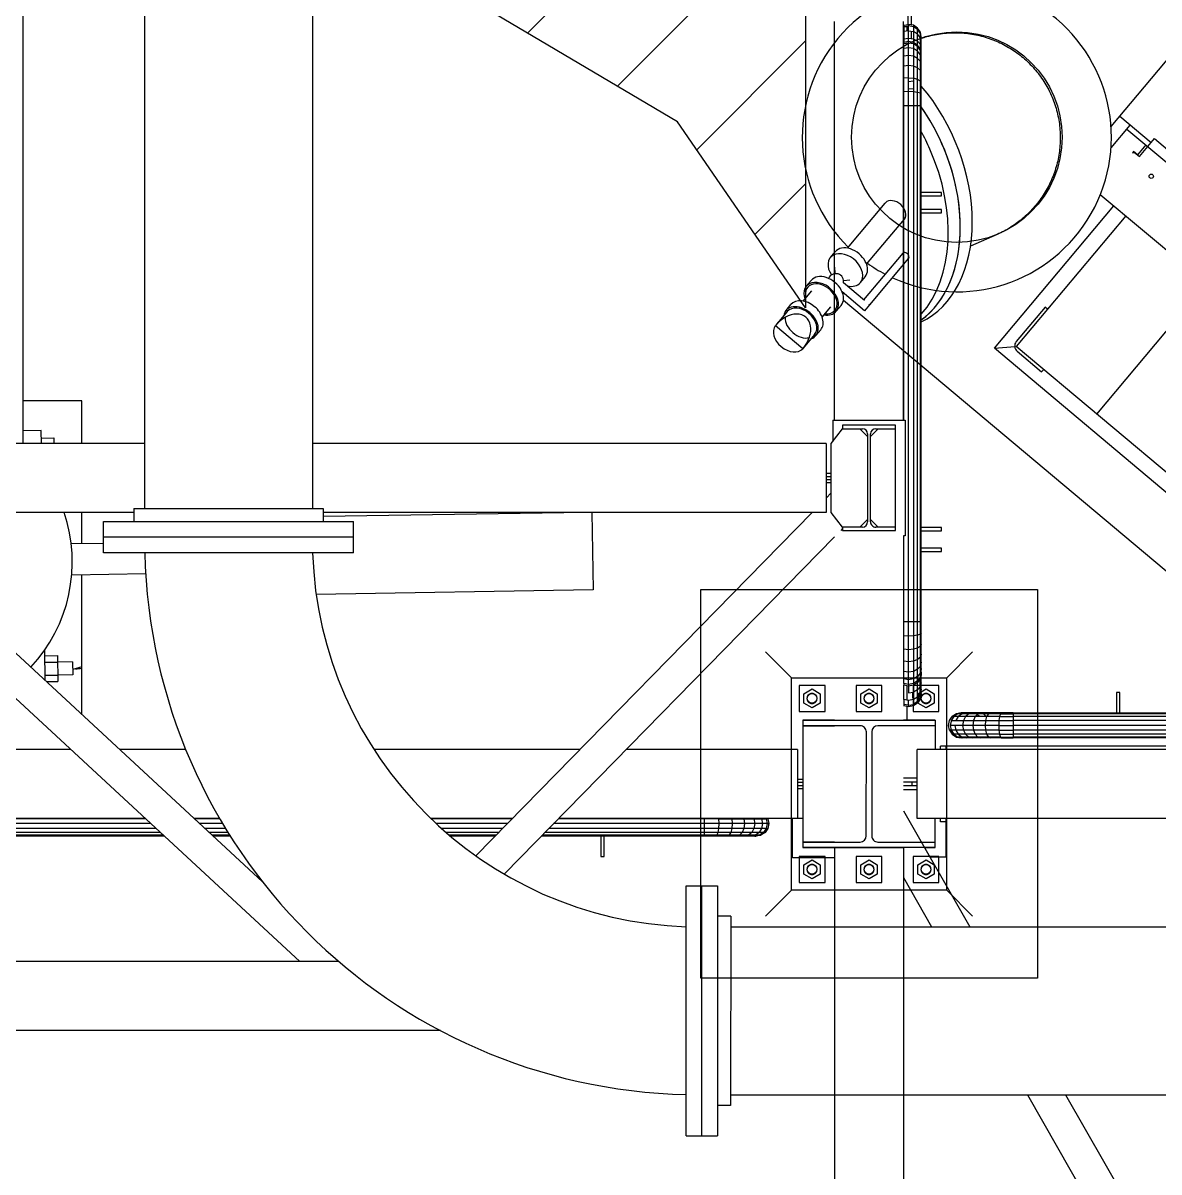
# Model space of a CAD drawing. Header units: metres. Extents: x 0 to 63075, y 0 to 44550.
# Drawn here: x 56354.2 to 56683.6, y 36744.2 to 37077.2 of the extents above; entities that cross this region are included whole.
import ezdxf

# ---------------------------------------------------------------- set-up
doc = ezdxf.new("R2010")
doc.units = ezdxf.units.M
doc.header["$LTSCALE"] = 75
for name, color, linetype in [('GSB', 7, 'Continuous'), ('ML6', 1, 'Continuous'), ('SL1', 8, 'Continuous')]:
    doc.layers.add(name, color=color, linetype=linetype)

# ---------------------------------------------------------------- blocks, each defined once
blk = doc.blocks.new('A$C6bae614f')
at = {"layer": 'SL1'}
h = blk.add_hatch(dxfattribs=at)
h.set_pattern_fill('_USER', color=256, scale=195, angle=44.9981, style=0, pattern_type=0)
h.set_pattern_definition([(44.99813, (326091.56, -18363.04), (-137.8813, 137.89033), [])])
h.paths.add_polyline_path([(390699.8, 21531.6), (390319, 21756.5), (390946.9, 21756.5), (390946.9, 21172.2)])
for p, q in [((389671.1, 23674.3), (389671, 20785.4)), ((389994.9, 23674.3), (389994.8, 20785.4)), ((391536.9, 21522.2), (392024.8, 22103.6)), ((391144.7, 21995.2), (391144.6, 21719.2)), ((389436.1, 21866), (389436.1, 20910.7)), ((391150.9, 21785.1), (391150.8, 21718.6)), ((391003.1, 20955.7), (391003.1, 21724.7)), ((391136.1, 20955.7), (391136.1, 21724.7)), ((391136.8, 21717.6), (391136.1, 21717.2)), ((391136.8, 21714.6), (391136.1, 21714.1)), ((391136.8, 21717.6), (391146.1, 21719.5)), ((391136.8, 21717.6), (391136.8, 21684.7)), ((391138, 21714.6), (391136.8, 21713.8)), ((391146.1, 21716.2), (391138, 21714.6)), ((391144.6, 21714.7), (391138.4, 21714.7)), ((391142.6, 21714.7), (391142.6, 21706.5)), ((391144.6, 21715.9), (391144.6, 21714.7)), ((391146.1, 21719.5), (391146.1, 21716.4)), ((391155.5, 21717.6), (391146.1, 21719.5)), ((391146.1, 21686.6), (391146.1, 21716.4)), ((391155.5, 21714.6), (391146.1, 21716.4)), ((391155.5, 21717.6), (391155.5, 21684.7)), ((391163.4, 21712.3), (391155.5, 21717.6)), ((391163.4, 21709.4), (391155.5, 21714.6)), ((391163.4, 21700.7), (391163.4, 21712.3)), ((391168.7, 21704.4), (391163.4, 21712.3)), ((391168.7, 21701.7), (391163.4, 21709.4)), ((391136.8, 21705.5), (391136.1, 21705.1)), ((391136.1, 21690.6), (391136.8, 21690.9)), ((391146.1, 21707.2), (391136.8, 21705.5)), ((391146.1, 21692.3), (391136.8, 21690.9)), ((391146.1, 21686.6), (391136.8, 21684.7)), ((391146.1, 21707.2), (391155.5, 21705.5)), ((391155.5, 21690.9), (391146.1, 21692.3)), ((391146.1, 20489.1), (391146.1, 21686.6)), ((391155.5, 21684.7), (391146.1, 21686.6)), ((391150.8, 21706.3), (391150.8, 21691.6)), ((391163.4, 21700.7), (391155.5, 21705.5)), ((391163.4, 21686.8), (391155.5, 21690.9)), ((391163.4, 21679.5), (391163.4, 21700.7)), ((391168.7, 21693.6), (391163.4, 21700.7)), ((391168.7, 21680.6), (391163.4, 21686.8)), ((391168.7, 21701.7), (391168.7, 21704.4)), ((391170.5, 21695.1), (391168.7, 21704.4)), ((391170.5, 21692.6), (391168.7, 21701.7)), ((391168.7, 21671.5), (391168.7, 21701.7)), ((391170.5, 21685.2), (391168.7, 21693.6)), ((391170.5, 21662.2), (391170.5, 21695.1)), ((391136.8, 21684.7), (391136.1, 21684.3)), ((391136.8, 21681.7), (391136.1, 21681.2)), ((391136.8, 21672.6), (391136.1, 21672.2)), ((391136.8, 20955.7), (391136.8, 21684.7)), ((391146.1, 21683.5), (391136.8, 21681.7)), ((391146.1, 21674.3), (391136.8, 21672.6)), ((391155.5, 21681.7), (391146.1, 21683.5)), ((391155.5, 21672.6), (391146.1, 21674.3)), ((391163.4, 21679.4), (391155.5, 21684.7)), ((391155.5, 21681.7), (391155.5, 21684.7)), ((391155.5, 21681.7), (391155.5, 20470.9)), ((391163.4, 21676.5), (391155.5, 21681.7)), ((391163.4, 21667.8), (391155.5, 21672.6)), ((391168.7, 21671.5), (391163.4, 21679.4)), ((391163.4, 20475), (391163.4, 21679.4)), ((391168.7, 21668.8), (391163.4, 21676.5)), ((391168.7, 21660.7), (391163.4, 21667.8)), ((391170.5, 21673.3), (391168.7, 21680.6)), ((391170.5, 21662.2), (391168.7, 21671.5)), ((391168.7, 21668.8), (391168.7, 21671.5)), ((391168.7, 20481.2), (391168.7, 21668.8)), ((391170.5, 21659.7), (391168.7, 21668.8)), ((391136.8, 21658), (391136.1, 21657.7)), ((391146.1, 21659.5), (391136.8, 21658)), ((391155.5, 21658), (391146.1, 21659.5)), ((391163.4, 21653.9), (391155.5, 21658)), ((391168.7, 21647.7), (391163.4, 21653.9)), ((391170.5, 21652.3), (391168.7, 21660.7)), ((391170.5, 21640.4), (391168.7, 21647.7)), ((391170.5, 20476.6), (391170.5, 21662.2)), ((391136.8, 21638.6), (391136.1, 21638.3)), ((391146.1, 21639.8), (391136.8, 21638.6)), ((391155.5, 21638.6), (391146.1, 21639.8)), ((391163.4, 21635.3), (391155.5, 21638.6)), ((391168.7, 21630.4), (391163.4, 21635.3)), ((391170.5, 21624.5), (391168.7, 21630.4)), ((391136.8, 21615.4), (391136.1, 21615.2)), ((391146.1, 21616.2), (391136.8, 21615.4)), ((391146.1, 21616.2), (391155.5, 21615.4)), ((391146.1, 21609.3), (391155.5, 21610.5)), ((391163.4, 21613.1), (391155.5, 21615.4)), ((391168.7, 21609.6), (391163.4, 21613.1)), ((391170.5, 21605.6), (391168.7, 21609.6)), ((391136.8, 21589.5), (391136.1, 21589.4)), ((391146.1, 21589.9), (391136.8, 21589.5)), ((391146.1, 21595), (391155.5, 21595.8)), ((391155.5, 21589.5), (391146.1, 21589.9)), ((391163.4, 21588.3), (391155.5, 21589.5)), ((391168.7, 21586.5), (391163.4, 21588.3)), ((391170.5, 21584.4), (391168.7, 21586.5)), ((391136.8, 21562.2), (391136.1, 21562.2)), ((391163.4, 21562.2), (391136.8, 21562.2)), ((391168.7, 21562.2), (391163.4, 21562.2)), ((391170.5, 21562.2), (391168.7, 21562.2)), ((391553.6, 21542.1), (391614.1, 21491.3)), ((391536.8, 21480.9), (391573.9, 21525.1)), ((391567.5, 21517.4), (391783.1, 21336.4)), ((391591.5, 21464.4), (391620.5, 21499)), ((391620.5, 21499), (391694.8, 21436.6)), ((391580.1, 21474.1), (391578, 21471.7)), ((391578, 21471.7), (391582.3, 21472.1)), ((391587.7, 21467.7), (391580.1, 21474.1)), ((391582.3, 21472.1), (391591.5, 21464.4)), ((391603.9, 21486.9), (391587.7, 21467.7)), ((391209.6, 21395.1), (391170.5, 21395.1)), ((391170.5, 21388.7), (391209.6, 21388.7)), ((391209.6, 21388.7), (391209.6, 21395.1)), ((391983.7, 20998.4), (391516.1, 21390.8)), ((391027.9, 21287.6), (391100.9, 21374.6)), ((391209.6, 21362.2), (391170.5, 21362.2)), ((391170.5, 21355.8), (391209.6, 21355.8)), ((391209.6, 21355.8), (391209.6, 21362.2)), ((391311.7, 21094.3), (391542.1, 21369)), ((391064.9, 21256.6), (391137.9, 21343.6)), ((391565.1, 21349.7), (391353.9, 21098)), ((391317, 21314), (391265.5, 21291.3)), ((390995, 21269.5), (391004.4, 21280.8)), ((391134.6, 21277.6), (391059.2, 21187.8)), ((391146.1, 21268), (391070.7, 21178.2)), ((391004.4, 21238.5), (391003.6, 21250.6)), ((390958, 21225.4), (390948.5, 21214.2)), ((391020.5, 21224.9), (391032.7, 21226.2)), ((391052.8, 21221), (391062.2, 21232.3)), ((390942.2, 21185.5), (390958.9, 21205.4)), ((391061.1, 21166.7), (391017.7, 21203.1)), ((391060.9, 21186.5), (391020.4, 21220.4)), ((391509.4, 20967.5), (391720.6, 21219.2)), ((390909.3, 21167.4), (390918.7, 21178.7)), ((391015.8, 21176.9), (391006.3, 21165.7)), ((391020.2, 21187.4), (392112.2, 20271)), ((391070.7, 21178.2), (391061.1, 21166.7)), ((391070.7, 21178.2), (391069, 21179.6)), ((390911.7, 21165.3), (390889.5, 21138.9)), ((390979.2, 21154.5), (390995.9, 21174.4)), ((391409.8, 21173.9), (391353.8, 21107.2)), ((391414.4, 21170), (391409.8, 21173.9)), ((390941.6, 21093.5), (390888.7, 21137.9)), ((390964.6, 21120.9), (390942.4, 21094.4)), ((390967, 21118.9), (390976.5, 21130.2)), ((391311.7, 21094.3), (391350.8, 21097.8)), ((392085.3, 20445.1), (391311.7, 21094.3)), ((392034.5, 20526.9), (391353.9, 21098)), ((391355.4, 21088.9), (391402.9, 21049.1)), ((391402.9, 21049.1), (391406.8, 21053.7)), ((389549.6, 20993.2), (389436.1, 20993.2)), ((389549.6, 20910.7), (389549.6, 20993.2)), ((390999.6, 20955.7), (390999.6, 20914.5)), ((390999.6, 20955.7), (391139.6, 20955.7)), ((391139.6, 20955.7), (391139.6, 20732.7)), ((389471.3, 20935.9), (389436.1, 20935.3)), ((389471.8, 20910.7), (389471.3, 20935.9)), ((390996.7, 20910.7), (391018.6, 20939.2)), ((391018.6, 20945.7), (391018.6, 20939.2)), ((391120.6, 20945.7), (391018.6, 20945.7)), ((391018.6, 20939.2), (391056.7, 20939.2)), ((391051.7, 20939.2), (391066.7, 20924.2)), ((391072.5, 20924.2), (391087.5, 20939.2)), ((391082.5, 20939.2), (391120.6, 20939.2)), ((391120.6, 20742.7), (391120.6, 20945.7)), ((389671, 20910.7), (386352.5, 20910.8)), ((389471.6, 20920.9), (389495.8, 20921.3)), ((389495.8, 20921.3), (389496, 20910.7)), ((390986.7, 20910.7), (389994.8, 20910.7)), ((390986.7, 20910.7), (390986.7, 20777.7)), ((390996.7, 20777.7), (390996.7, 20910.7)), ((391066.7, 20929.2), (391066.7, 20759.2)), ((391072.5, 20759.2), (391072.5, 20929.2)), ((390986.7, 20853.4), (390996.7, 20853.4)), ((390986.7, 20847.1), (390996.7, 20847.1)), ((390986.7, 20841.3), (390996.7, 20841.3)), ((390996.7, 20835), (390986.7, 20835)), ((390996.7, 20815.5), (390986.7, 20805.3)), ((389650.4, 20777.7), (386352.5, 20777.8)), ((389970.7, 19910.7), (389034.3, 20777.8)), ((389898.7, 20064.6), (389128.5, 20777.8)), ((389549.6, 20717.1), (389549.6, 20777.7)), ((389650.4, 20785.4), (390015.5, 20785.4)), ((389650.4, 20785.4), (389650.4, 20760.1)), ((390015.5, 20785.4), (390015.5, 20760.1)), ((390523.1, 20777.7), (390015.5, 20769.6)), ((390986.7, 20777.7), (390015.5, 20777.7)), ((390959.6, 20777.7), (390310.2, 20115.1)), ((390534.7, 20777.7), (390537.1, 20627.9)), ((391018.6, 20749.2), (390996.7, 20777.7)), ((389591.6, 20760.1), (390074.2, 20760.1)), ((389591.6, 20699.6), (389591.6, 20760.1)), ((390074.2, 20699.6), (390074.2, 20760.1)), ((391066.7, 20764.2), (391051.7, 20749.2)), ((391072.5, 20764.2), (391087.5, 20749.2)), ((391018.6, 20746.4), (391015, 20742.7)), ((391018.6, 20749.2), (391018.6, 20742.7)), ((391056.7, 20749.2), (391018.6, 20749.2)), ((391018.6, 20742.7), (391120.6, 20742.7)), ((391120.6, 20749.2), (391082.5, 20749.2)), ((391209.6, 20748.4), (391170.5, 20748.4)), ((391170.5, 20742.1), (391209.6, 20742.1)), ((391209.6, 20742.1), (391209.6, 20748.4)), ((389591.6, 20717.8), (389529.3, 20716.8)), ((390074.2, 20729.8), (389591.6, 20729.9)), ((391003.1, 20730.6), (390365.2, 20079.7)), ((391139.6, 20732.7), (391136.1, 20732.7)), ((391136.8, 20470.9), (391136.8, 20732.7)), ((390074.2, 20699.6), (389591.6, 20699.6)), ((391209.6, 20708.4), (391170.5, 20708.4)), ((391170.5, 20702.1), (391209.6, 20702.1)), ((391209.6, 20702.1), (391209.6, 20708.4)), ((389673, 20659.1), (389530.3, 20656.8)), ((389549.6, 20387.9), (389549.6, 20657.1)), ((390537.1, 20627.9), (390002.3, 20619.3)), ((390744.6, 20628.7), (391394.6, 20628.7)), ((390744.6, 19878.7), (390744.6, 20628.7)), ((391394.6, 20628.7), (391394.6, 19878.7)), ((391136.8, 20566.7), (391136.1, 20566.7)), ((391146.1, 20566.7), (391136.8, 20566.7)), ((391155.5, 20566.7), (391146.1, 20566.7)), ((391168.7, 20566.7), (391155.5, 20566.7)), ((391170.5, 20566.7), (391168.7, 20566.7)), ((391136.8, 20539.4), (391136.1, 20539.5)), ((391146.1, 20539), (391136.8, 20539.4)), ((391155.5, 20539.4), (391146.1, 20539)), ((391163.4, 20540.6), (391155.5, 20539.4)), ((391168.7, 20542.4), (391163.4, 20540.6)), ((391170.5, 20544.4), (391168.7, 20542.4)), ((389479.1, 20453.2), (389478.1, 20511.9)), ((391136.8, 20513.5), (391136.1, 20513.7)), ((391146.1, 20512.7), (391136.8, 20513.5)), ((391155.5, 20513.5), (391146.1, 20512.7)), ((391163.4, 20515.8), (391155.5, 20513.5)), ((391168.7, 20519.3), (391163.4, 20515.8)), ((391170.5, 20523.3), (391168.7, 20519.3)), ((389478.3, 20500.9), (389502.6, 20501.3)), ((389502.6, 20501.3), (389503.4, 20451.3)), ((389531.9, 20489.3), (389502.8, 20488.8)), ((389531.9, 20489.3), (389532.3, 20464.3)), ((390869.6, 20508.7), (390919.6, 20458.7)), ((391136.8, 20490.3), (391136.1, 20490.6)), ((391146.1, 20489.1), (391136.8, 20490.3)), ((391155.5, 20490.3), (391146.1, 20489.1)), ((391163.4, 20493.6), (391155.5, 20490.3)), ((391168.7, 20498.5), (391163.4, 20493.6)), ((391170.5, 20504.3), (391168.7, 20498.5)), ((391219.6, 20458.7), (391269.6, 20508.7)), ((389478.5, 20488.4), (389502.8, 20488.8)), ((389549.6, 20479.8), (389532.1, 20474.2)), ((391136.8, 20470.9), (391136.1, 20471.2)), ((391136.8, 20456.3), (391136.8, 20470.9)), ((391146.1, 20469.4), (391136.8, 20470.9)), ((391146.1, 20469.4), (391146.1, 20489.1)), ((391155.5, 20470.9), (391146.1, 20469.4)), ((391146.1, 20454.6), (391146.1, 20469.4)), ((391163.4, 20475), (391155.5, 20470.9)), ((391155.5, 20470.9), (391155.5, 20456.3)), ((391168.7, 20481.2), (391163.4, 20475)), ((391163.4, 20461.1), (391163.4, 20475)), ((391168.7, 20468.2), (391163.4, 20461.1)), ((391170.5, 20488.5), (391168.7, 20481.2)), ((391168.7, 20468.2), (391168.7, 20481.2)), ((391170.5, 20476.6), (391168.7, 20468.2)), ((391170.5, 20469.2), (391168.7, 20460.1)), ((391168.7, 20460.1), (391168.7, 20468.2)), ((391170.5, 20469.2), (391170.5, 20476.6)), ((391170.5, 20466.7), (391170.5, 20469.2)), ((389478.9, 20463.4), (389503.2, 20463.8)), ((389481.4, 20451), (389503.4, 20451.3)), ((389532.3, 20464.3), (389503.2, 20463.8)), ((390919.6, 20048.7), (390919.6, 20458.7)), ((390919.6, 20458.7), (391219.6, 20458.7)), ((391136.8, 20456.3), (391136.1, 20456.7)), ((391136.8, 20447.2), (391136.1, 20447.7)), ((391146.1, 20454.6), (391136.8, 20456.3)), ((391136.8, 20447.2), (391136.8, 20456.3)), ((391146.1, 20445.4), (391136.8, 20447.2)), ((391136.8, 20447.2), (391136.8, 20444.2)), ((391155.5, 20456.3), (391146.1, 20454.6)), ((391146.1, 20445.4), (391146.1, 20454.6)), ((391155.5, 20447.2), (391146.1, 20445.4)), ((391146.1, 20445.4), (391146.1, 20442.3)), ((391163.4, 20461.1), (391155.5, 20456.3)), ((391155.5, 20456.3), (391155.5, 20447.2)), ((391163.4, 20452.4), (391155.5, 20447.2)), ((391163.4, 20449.4), (391155.5, 20444.2)), ((391155.5, 20447.2), (391155.5, 20444.2)), ((391163.4, 20452.4), (391163.4, 20461.1)), ((391168.7, 20460.1), (391163.4, 20452.4)), ((391168.7, 20457.4), (391163.4, 20449.4)), ((391163.4, 20452.4), (391163.4, 20449.4)), ((391163.4, 20435), (391163.4, 20449.4)), ((391168.6, 20428.2), (391168.6, 20457.3)), ((391170.5, 20448.5), (391168.6, 20441.2)), ((391170.5, 20466.7), (391168.7, 20457.4)), ((391168.7, 20460.1), (391168.7, 20457.4)), ((391170.5, 20464.3), (391169.3, 20460.5)), ((391170.5, 20464.3), (391170.5, 20466.6)), ((391170.5, 20436.6), (391170.5, 20464.3)), ((391219.6, 20048.7), (391219.6, 20458.7)), ((390934.6, 20443.7), (390934.6, 20393.7)), ((390984.6, 20443.7), (390934.6, 20443.7)), ((390943.8, 20427.8), (390959.6, 20437)), ((390943.8, 20409.6), (390943.8, 20427.8)), ((390950.7, 20423), (390949.7, 20418.7)), ((390953.4, 20426.5), (390950.7, 20423)), ((390957.4, 20428.4), (390953.4, 20426.5)), ((390961.8, 20428.4), (390957.4, 20428.4)), ((390959.6, 20437), (390975.4, 20427.8)), ((390965.8, 20426.5), (390961.8, 20428.4)), ((390968.5, 20423), (390965.8, 20426.5)), ((390969.5, 20418.7), (390968.5, 20423)), ((390975.4, 20427.8), (390975.4, 20409.6)), ((390984.6, 20393.7), (390984.6, 20443.7)), ((391044.6, 20443.7), (391044.6, 20393.7)), ((391094.6, 20443.7), (391044.6, 20443.7)), ((391053.8, 20427.8), (391069.6, 20437)), ((391053.8, 20409.6), (391053.8, 20427.8)), ((391060.7, 20423), (391059.7, 20418.7)), ((391063.4, 20426.4), (391060.7, 20423)), ((391067.4, 20428.4), (391063.4, 20426.4)), ((391071.8, 20428.4), (391067.4, 20428.4)), ((391069.6, 20437), (391085.4, 20427.8)), ((391075.8, 20426.4), (391071.8, 20428.4)), ((391078.5, 20423), (391075.8, 20426.4)), ((391079.5, 20418.7), (391078.5, 20423)), ((391085.4, 20427.8), (391085.4, 20409.6)), ((391094.6, 20393.7), (391094.6, 20443.7)), ((391136.8, 20444.2), (391136.1, 20444.6)), ((391136.8, 20430.9), (391136.1, 20431.2)), ((391146.1, 20442.3), (391136.8, 20444.2)), ((391136.8, 20416.3), (391136.8, 20444.2)), ((391142.6, 20443), (391142.6, 20415.2)), ((391155.5, 20444.2), (391146.1, 20442.3)), ((391146.1, 20442.3), (391146.1, 20429.4)), ((391146.1, 20429.4), (391155.4, 20430.9)), ((391154.2, 20419), (391154.2, 20430.7)), ((391154.6, 20443.7), (391154.6, 20393.7)), ((391204.6, 20443.7), (391154.6, 20443.7)), ((391155.4, 20444.1), (391155.4, 20430.9)), ((391163.4, 20435), (391155.4, 20430.9)), ((391155.4, 20430.9), (391155.4, 20416.3)), ((391168.6, 20441.2), (391163.4, 20435)), ((391163.4, 20421.1), (391163.4, 20435)), ((391163.4, 20421.1), (391168.6, 20428.2)), ((391163.8, 20427.8), (391179.6, 20437)), ((391163.8, 20409.6), (391163.8, 20427.8)), ((391165.6, 20418.6), (391167.1, 20426.2)), ((391170.5, 20436.6), (391168.6, 20428.2)), ((391170.5, 20429.2), (391168.6, 20420.1)), ((391168.6, 20428.2), (391168.6, 20420.1)), ((391170.5, 20426.7), (391168.6, 20417.4)), ((391170.7, 20423), (391169.7, 20418.7)), ((391170.5, 20429.2), (391170.5, 20436.6)), ((391170.5, 20426.7), (391170.5, 20429.2)), ((391173.4, 20426.4), (391170.7, 20423)), ((391177.4, 20428.4), (391173.4, 20426.4)), ((391181.8, 20428.4), (391177.4, 20428.4)), ((391179.6, 20437), (391195.4, 20427.8)), ((391185.8, 20426.4), (391181.8, 20428.4)), ((391188.5, 20423), (391185.8, 20426.4)), ((391189.5, 20418.7), (391188.5, 20423)), ((391195.4, 20427.8), (391195.4, 20409.6)), ((391204.6, 20393.7), (391204.6, 20443.7)), ((391547.6, 20430.2), (391547.6, 20391.1)), ((391554, 20430.2), (391547.6, 20430.2)), ((391553.9, 20391.1), (391554, 20430.2)), ((390959.6, 20400.4), (390943.8, 20409.6)), ((390949.7, 20418.7), (390950.7, 20414.4)), ((390950.7, 20414.4), (390953.4, 20410.9)), ((390953.4, 20410.9), (390957.4, 20409)), ((390957.4, 20409), (390961.8, 20409)), ((390975.4, 20409.6), (390959.6, 20400.4)), ((390961.8, 20409), (390965.8, 20410.9)), ((390965.8, 20410.9), (390968.5, 20414.4)), ((390968.5, 20414.4), (390969.5, 20418.7)), ((391069.6, 20400.4), (391053.8, 20409.6)), ((391059.7, 20418.7), (391060.7, 20414.4)), ((391060.7, 20414.4), (391063.4, 20410.9)), ((391063.4, 20410.9), (391067.4, 20409)), ((391067.4, 20409), (391071.8, 20409)), ((391085.4, 20409.6), (391069.6, 20400.4)), ((391071.8, 20409), (391075.8, 20410.9)), ((391075.8, 20410.9), (391078.5, 20414.4)), ((391078.5, 20414.4), (391079.5, 20418.7)), ((391136.1, 20416.7), (391136.8, 20416.3)), ((391136.1, 20408.4), (391136.8, 20408)), ((391136.8, 20404.2), (391136.1, 20404.6)), ((391146.1, 20414.6), (391136.8, 20416.3)), ((391136.8, 20416.3), (391136.8, 20407.2)), ((391136.8, 20407.2), (391136.8, 20404.2)), ((391146.1, 20405.4), (391136.8, 20407.2)), ((391146.1, 20402.3), (391136.8, 20404.2)), ((391142.6, 20403), (391142.6, 20376.7)), ((391155.4, 20416.3), (391146.1, 20414.6)), ((391146.1, 20405.4), (391146.1, 20414.6)), ((391146.1, 20405.4), (391155.4, 20407.2)), ((391146.1, 20402.3), (391146.1, 20405.4)), ((391155.4, 20404.2), (391146.1, 20402.3)), ((391155.4, 20419.7), (391154.2, 20419)), ((391163.4, 20421.1), (391155.4, 20416.3)), ((391155.4, 20416.3), (391155.4, 20407.2)), ((391163.4, 20412.4), (391155.4, 20407.2)), ((391163.4, 20409.4), (391155.4, 20404.2)), ((391155.4, 20407.2), (391155.4, 20404.2)), ((391163.4, 20412.4), (391163.4, 20421.1)), ((391168.6, 20420.1), (391163.4, 20412.4)), ((391163.4, 20415.2), (391165.6, 20418.6)), ((391168.6, 20417.4), (391163.4, 20409.4)), ((391163.4, 20412.4), (391163.4, 20409.4)), ((391179.6, 20400.4), (391163.8, 20409.6)), ((391168.6, 20420.1), (391168.6, 20417.4)), ((391169.7, 20418.7), (391170.7, 20414.4)), ((391170.7, 20414.4), (391173.4, 20410.9)), ((391173.4, 20410.9), (391177.4, 20409)), ((391177.4, 20409), (391181.8, 20409)), ((391195.4, 20409.6), (391179.6, 20400.4)), ((391181.8, 20409), (391185.8, 20410.9)), ((391185.8, 20410.9), (391188.5, 20414.4)), ((391188.5, 20414.4), (391189.5, 20418.7)), ((390934.6, 20393.7), (390984.6, 20393.7)), ((391044.6, 20393.7), (391094.6, 20393.7)), ((391154.6, 20393.7), (391204.6, 20393.7)), ((391225.1, 20376), (391230.4, 20383.9)), ((391233.3, 20383.9), (391228.1, 20376)), ((391238.3, 20389.2), (391230.4, 20383.9)), ((391230.4, 20383.9), (391233.3, 20383.9)), ((391241, 20389.2), (391233.3, 20383.9)), ((391255.9, 20383.9), (391233.3, 20383.9)), ((391242, 20383.9), (391237.2, 20376)), ((391247.6, 20391.1), (391238.3, 20389.2)), ((391241, 20389.2), (391238.3, 20389.2)), ((391250.1, 20391.1), (391241, 20389.2)), ((391300.2, 20389.2), (391241, 20389.2)), ((391249.1, 20389.2), (391242, 20383.9)), ((391250.1, 20391.1), (391247.6, 20391.1)), ((391249.1, 20389.2), (391257.5, 20391.1)), ((391304.2, 20391.1), (391250.1, 20391.1)), ((391255.9, 20383.9), (391251.8, 20376)), ((391256.9, 20389.2), (391252.8, 20390)), ((391259.2, 20389.2), (391254, 20390.3)), ((391262.1, 20389.2), (391255.9, 20383.9)), ((391274.5, 20383.9), (391255.9, 20383.9)), ((391263.9, 20389.7), (391257.5, 20391.1)), ((391269.4, 20391.1), (391262.1, 20389.2)), ((391274.5, 20383.9), (391271.2, 20376)), ((391274.5, 20383.9), (391279.4, 20389.2)), ((391296.7, 20383.9), (391274.5, 20383.9)), ((391282.9, 20383.9), (391278.2, 20387.9)), ((391285.3, 20391.1), (391279.4, 20389.2)), ((391296, 20383.9), (391291.1, 20389.2)), ((391296.7, 20383.9), (391294.4, 20376)), ((391300.2, 20389.2), (391296.7, 20383.9)), ((391321.5, 20383.9), (391296.7, 20383.9)), ((391304.2, 20391.1), (391300.2, 20389.2)), ((391323.3, 20389.2), (391300.2, 20389.2)), ((391325.4, 20391.1), (391304.2, 20391.1)), ((391321.5, 20383.9), (391320.3, 20376)), ((391323.3, 20389.2), (391321.5, 20383.9)), ((391321.5, 20383.9), (391347.6, 20383.9)), ((391325.4, 20391.1), (391323.3, 20389.2)), ((391323.3, 20389.2), (391347.6, 20389.2)), ((391347.6, 20391.1), (391325.4, 20391.1)), ((391347.6, 20391.1), (396193, 20390.9)), ((391347.6, 20391.1), (391347.6, 20389.2)), ((391347.6, 20389.2), (391347.6, 20357.3)), ((396193, 20389.1), (391347.6, 20389.2)), ((396193, 20383.8), (391347.6, 20383.9)), ((390941.6, 20376.7), (391197.6, 20376.7)), ((391003.1, 20376.7), (390941.6, 20376.7)), ((390941.6, 20376.7), (390941.6, 20130.7)), ((391052.4, 20366), (390941.6, 20366)), ((390941.6, 20366), (391003.1, 20366)), ((391003.1, 20366), (390941.6, 20366)), ((391197.6, 20366), (391086.9, 20366)), ((391197.6, 20376.7), (391136.1, 20376.7)), ((391197.6, 20366), (391136.1, 20366)), ((391197.6, 20376.7), (391197.6, 20320.2)), ((391223.2, 20366.7), (391225.1, 20376)), ((391225.1, 20357.3), (391223.2, 20366.7)), ((391225.1, 20357.3), (391230.4, 20349.4)), ((391228.1, 20357.3), (391225.1, 20357.3)), ((391235.5, 20366.7), (391226.3, 20366.7)), ((391226.3, 20366.7), (391228.1, 20357.3)), ((391228.1, 20374.8), (391226.5, 20366.7)), ((391228.9, 20376), (391228.1, 20374.8)), ((391228.1, 20376), (391237.2, 20376)), ((391228.1, 20357.3), (391233.3, 20349.4)), ((391237.2, 20357.3), (391228.1, 20357.3)), ((391235.5, 20366.7), (391237.2, 20357.3)), ((391250.3, 20366.7), (391235.5, 20366.7)), ((391237.2, 20376), (391294.4, 20376)), ((391237.2, 20357.3), (391242, 20349.4)), ((391251.8, 20357.3), (391237.2, 20357.3)), ((391251.8, 20376), (391250.3, 20366.7)), ((391319.9, 20366.7), (391250.3, 20366.7)), ((391250.3, 20366.7), (391251.8, 20357.3)), ((391251.8, 20357.3), (391255.9, 20349.4)), ((391294.4, 20357.3), (391251.8, 20357.3)), ((391271.2, 20376), (391270, 20366.7)), ((391270, 20366.7), (391271.2, 20357.3)), ((391271.2, 20357.3), (391274.5, 20349.4)), ((391294.4, 20376), (391293.6, 20366.7)), ((391293.6, 20366.7), (391294.4, 20357.3)), ((391294.4, 20376), (391320.3, 20376)), ((391294.4, 20357.3), (391296.7, 20349.4)), ((391320.3, 20357.3), (391294.4, 20357.3)), ((391320.3, 20376), (391319.9, 20366.7)), ((391319.9, 20366.7), (391320.3, 20357.3)), ((391319.9, 20366.7), (391347.6, 20366.7)), ((391320.3, 20376), (391347.6, 20376)), ((391320.3, 20357.3), (391321.5, 20349.4)), ((391320.3, 20357.3), (391347.6, 20357.3)), ((396193, 20375.9), (391347.6, 20376)), ((396193, 20366.5), (391347.6, 20366.7)), ((396193, 20357.2), (391347.6, 20357.3)), ((391347.6, 20357.3), (391347.6, 20349.4)), ((391064.3, 20153.4), (391064.4, 20354)), ((391074.9, 20354), (391074.8, 20153.4)), ((391255.9, 20349.4), (391230.4, 20349.4)), ((391230.4, 20349.4), (391238.3, 20344.1)), ((391233.3, 20349.4), (391241, 20344.1)), ((391241, 20344.1), (391238.3, 20344.1)), ((391238.3, 20344.1), (391247.6, 20342.3)), ((391249.1, 20344.1), (391241, 20344.1)), ((391241, 20344.1), (391250.1, 20342.3)), ((391242, 20349.4), (391249.1, 20344.1)), ((391250.1, 20342.3), (391247.6, 20342.3)), ((391249.1, 20344.1), (391257.5, 20342.3)), ((391300.2, 20344.1), (391249.1, 20344.1)), ((391269.4, 20342.3), (391250.1, 20342.3)), ((391255.9, 20349.4), (391262.1, 20344.1)), ((391274.5, 20349.4), (391255.9, 20349.4)), ((391262.1, 20344.1), (391269.4, 20342.3)), ((391325.4, 20342.3), (391269.4, 20342.3)), ((391274.5, 20349.4), (391279.4, 20344.1)), ((391296.7, 20349.4), (391274.5, 20349.4)), ((391279.4, 20344.1), (391285.3, 20342.3)), ((391321.5, 20349.4), (391296.7, 20349.4)), ((391296.7, 20349.4), (391300.2, 20344.1)), ((391300.2, 20344.1), (391304.2, 20342.3)), ((391323.3, 20344.1), (391300.2, 20344.1)), ((391321.5, 20349.4), (391347.6, 20349.4)), ((391321.5, 20349.4), (391323.3, 20344.1)), ((391323.3, 20344.1), (391325.4, 20342.3)), ((391323.3, 20344.1), (391347.6, 20344.1)), ((391325.4, 20342.3), (391347.6, 20342.3)), ((391347.6, 20349.4), (391347.6, 20342.3)), ((395959.6, 20349.3), (391347.6, 20349.4)), ((395944.5, 20344), (391347.6, 20344.1)), ((395939.2, 20342.1), (391347.6, 20342.3)), ((389528.4, 20320.2), (388490.8, 20320.3)), ((389750.3, 20320.2), (389622.6, 20320.2)), ((390511.3, 20320.2), (390113.9, 20320.2)), ((390931.6, 20320.2), (390600.9, 20320.2)), ((390931.6, 20320.2), (390931.6, 20187.2)), ((398131.6, 20320), (391162.5, 20320.2)), ((391162.5, 20187.2), (391162.5, 20320.2)), ((395859.1, 20326.5), (391207.6, 20326.7)), ((391207.6, 20320.2), (391207.6, 20326.7)), ((391217.6, 20326.7), (391217.6, 20320.2)), ((390931.6, 20262.9), (390941.6, 20262.9)), ((390941.6, 20256.6), (390931.6, 20256.6)), ((390931.6, 20250.8), (390941.6, 20250.8)), ((391162.5, 20264.8), (391136.1, 20264.8)), ((391162.5, 20256.8), (391136.1, 20256.8)), ((391136.1, 20250.5), (391162.5, 20250.5)), ((391152.5, 20256.8), (391152.5, 20250.5)), ((390941.6, 20244.5), (390931.6, 20244.5)), ((391162.5, 20242.5), (391136.1, 20242.5)), ((391136.1, 20201.8), (391264.1, 19977.7)), ((389672.8, 20186.6), (388346.4, 20186.6)), ((389672.1, 20187.2), (388347.1, 20187.3)), ((389815.7, 20187.2), (389766.3, 20187.2)), ((389816.1, 20186.6), (389767, 20186.6)), ((390380.9, 20187.2), (390223.2, 20187.2)), ((390380.3, 20186.6), (390223.8, 20186.6)), ((390751.6, 20186.5), (390469.9, 20186.6)), ((390941.6, 20187.2), (390470.5, 20187.2)), ((390751.6, 20187.2), (390751.6, 20186.5)), ((390778.9, 20186.5), (390751.6, 20186.5)), ((390751.6, 20186.5), (390751.6, 20177.2)), ((390778.8, 20187.2), (390778.9, 20186.5)), ((390778.9, 20186.5), (390804.8, 20186.5)), ((390778.9, 20186.5), (390779.3, 20177.2)), ((390804.6, 20187.2), (390804.8, 20186.5)), ((390804.8, 20186.5), (390862, 20186.5)), ((390804.8, 20186.5), (390805.6, 20177.2)), ((390827.7, 20187.2), (390828, 20186.5)), ((390828, 20186.5), (390829.2, 20177.2)), ((390847.1, 20187.2), (390847.4, 20186.5)), ((390847.4, 20186.5), (390848.9, 20177.2)), ((390861.6, 20187.2), (390862, 20186.5)), ((390862, 20186.5), (390871.1, 20186.5)), ((390862, 20186.5), (390863.7, 20177.2)), ((390871.1, 20186.5), (390870.6, 20187.2)), ((390871.1, 20186.5), (390872.9, 20177.2)), ((390874.1, 20186.5), (390871.1, 20186.5)), ((390873.7, 20187.2), (390874.1, 20186.5)), ((390874.1, 20186.5), (390876, 20177.2)), ((390921.6, 20110.7), (390921.6, 20187.2)), ((398131.6, 20187), (391162.5, 20187.2)), ((391197.6, 20130.7), (391197.6, 20187.2)), ((391207.6, 20180.7), (391207.6, 20187.2)), ((391217.6, 20180.7), (391207.6, 20180.7)), ((391217.6, 20187.2), (391217.6, 20112.2)), ((389701.5, 20160), (388317.7, 20160)), ((389692.9, 20167.9), (388326.2, 20167.9)), ((389682.9, 20177.2), (388336.3, 20177.3)), ((389821.6, 20177.2), (389777.1, 20177.2)), ((389827.2, 20167.9), (389787.1, 20167.9)), ((389832.1, 20160), (389795.7, 20160)), ((390371.1, 20177.2), (390233.7, 20177.2)), ((390362, 20167.9), (390244, 20167.9)), ((390354.2, 20160), (390253, 20160)), ((390751.6, 20159.9), (390443.8, 20160)), ((390751.6, 20167.9), (390451.6, 20167.9)), ((390751.6, 20177.2), (390460.7, 20177.2)), ((390751.6, 20177.2), (390751.6, 20167.9)), ((390779.3, 20177.2), (390751.6, 20177.2)), ((390778.9, 20167.9), (390751.6, 20167.9)), ((390751.6, 20167.9), (390751.6, 20154.7)), ((390777.7, 20159.9), (390751.6, 20159.9)), ((390777.7, 20159.9), (390775.9, 20154.7)), ((390778.9, 20167.9), (390777.7, 20159.9)), ((390802.5, 20159.9), (390777.7, 20159.9)), ((390779.3, 20177.2), (390778.9, 20167.9)), ((390804.8, 20167.9), (390778.9, 20167.9)), ((390805.6, 20177.2), (390779.3, 20177.2)), ((390802.5, 20159.9), (390799, 20154.7)), ((390804.8, 20167.9), (390802.5, 20159.9)), ((390843.3, 20159.9), (390802.5, 20159.9)), ((390805.6, 20177.2), (390804.8, 20167.9)), ((390862, 20167.9), (390804.8, 20167.9)), ((390863.7, 20177.2), (390805.6, 20177.2)), ((390824.7, 20159.9), (390819.8, 20154.7)), ((390828, 20167.9), (390824.7, 20159.9)), ((390829.2, 20177.2), (390828, 20167.9)), ((390843.3, 20159.9), (390837.1, 20154.7)), ((390847.4, 20167.9), (390843.3, 20159.9)), ((390857.2, 20159.9), (390843.3, 20159.9)), ((390848.9, 20177.2), (390847.4, 20167.9)), ((390857.2, 20159.9), (390850.1, 20154.7)), ((390862, 20167.9), (390857.2, 20159.9)), ((390865.9, 20159.9), (390857.2, 20159.9)), ((390865.9, 20159.9), (390858.2, 20154.7)), ((390868.9, 20159.9), (390860.9, 20154.7)), ((390863.7, 20177.2), (390862, 20167.9)), ((390871.1, 20167.9), (390862, 20167.9)), ((390872.9, 20177.2), (390863.7, 20177.2)), ((390871.1, 20167.9), (390865.9, 20159.9)), ((390865.9, 20159.9), (390868.9, 20159.9)), ((390874.1, 20167.9), (390868.9, 20159.9)), ((390872.9, 20177.2), (390871.1, 20167.9)), ((390871.1, 20167.9), (390874.1, 20167.9)), ((390872.9, 20177.2), (390876, 20177.2)), ((390876, 20177.2), (390874.1, 20167.9)), ((389709.2, 20152.8), (388310, 20152.9)), ((389707.2, 20154.7), (388312, 20154.7)), ((389835.4, 20154.7), (389801.4, 20154.7)), ((389836.5, 20152.8), (389803.4, 20152.8)), ((390349, 20154.7), (390259.1, 20154.7)), ((390347.2, 20152.8), (390261.4, 20152.8)), ((390751.6, 20152.8), (390436.8, 20152.8)), ((390751.6, 20154.7), (390438.7, 20154.7)), ((390551.6, 20152.8), (390551.6, 20113.7)), ((390557.9, 20113.7), (390557.9, 20152.8)), ((390775.9, 20154.7), (390751.6, 20154.7)), ((390751.6, 20154.7), (390751.6, 20152.8)), ((390773.9, 20152.8), (390751.6, 20152.8)), ((390775.9, 20154.7), (390773.9, 20152.8)), ((390795, 20152.8), (390773.9, 20152.8)), ((390799, 20154.7), (390775.9, 20154.7)), ((390799, 20154.7), (390795, 20152.8)), ((390814, 20152.8), (390795, 20152.8)), ((390819.8, 20154.7), (390799, 20154.7)), ((390819.8, 20154.7), (390814, 20152.8)), ((390829.8, 20152.8), (390814, 20152.8)), ((390837.1, 20154.7), (390819.8, 20154.7)), ((390837.1, 20154.7), (390829.8, 20152.8)), ((390841.7, 20152.8), (390829.8, 20152.8)), ((390850.1, 20154.7), (390837.1, 20154.7)), ((390850.1, 20154.7), (390841.7, 20152.8)), ((390849.1, 20152.8), (390841.7, 20152.8)), ((390858.2, 20154.7), (390849.1, 20152.8)), ((390849.1, 20152.8), (390851.6, 20152.8)), ((390858.2, 20154.7), (390850.1, 20154.7)), ((390860.9, 20154.7), (390851.6, 20152.8)), ((390858.2, 20154.7), (390860.9, 20154.7)), ((390941.6, 20141.4), (391052.3, 20141.4)), ((391003.1, 20141.4), (390941.6, 20141.4)), ((391086.8, 20141.4), (391197.6, 20141.4)), ((391170.6, 20141.4), (391197.6, 20141.4)), ((390551.6, 20113.7), (390557.9, 20113.7)), ((390934.6, 20113.7), (390934.6, 20063.7)), ((390984.6, 20113.7), (390934.6, 20113.7)), ((391197.6, 20130.7), (390941.6, 20130.7)), ((390941.6, 20130.7), (391136.1, 20130.7)), ((390984.6, 20063.7), (390984.6, 20113.7)), ((391003.1, 20130.7), (391003, 18576.7)), ((391044.6, 20113.7), (391044.6, 20063.7)), ((391094.6, 20113.7), (391044.6, 20113.7)), ((391094.6, 20063.7), (391094.6, 20113.7)), ((391136.1, 20130.7), (391136, 18576.7)), ((391154.6, 20113.7), (391154.6, 20063.7)), ((391204.6, 20113.7), (391154.6, 20113.7)), ((391176.7, 20130.7), (391197.6, 20130.7)), ((391204.6, 20063.7), (391204.6, 20113.7)), ((391003.1, 20110.7), (390921.6, 20110.7)), ((390943.8, 20097.8), (390959.6, 20107)), ((390943.8, 20079.6), (390943.8, 20097.8)), ((390950.7, 20093), (390949.7, 20088.7)), ((390953.4, 20096.5), (390950.7, 20093)), ((390957.4, 20098.4), (390953.4, 20096.5)), ((390961.8, 20098.4), (390957.4, 20098.4)), ((390959.6, 20107), (390975.4, 20097.8)), ((390965.8, 20096.5), (390961.8, 20098.4)), ((390968.5, 20093), (390965.8, 20096.5)), ((390969.5, 20088.7), (390968.5, 20093)), ((390975.4, 20097.8), (390975.4, 20079.6)), ((391053.8, 20097.8), (391069.6, 20107)), ((391053.8, 20079.6), (391053.8, 20097.8)), ((391060.7, 20093), (391059.7, 20088.7)), ((391063.4, 20096.4), (391060.7, 20093)), ((391067.4, 20098.4), (391063.4, 20096.4)), ((391071.8, 20098.4), (391067.4, 20098.4)), ((391069.6, 20107), (391085.4, 20097.8)), ((391075.8, 20096.4), (391071.8, 20098.4)), ((391078.5, 20093), (391075.8, 20096.4)), ((391079.5, 20088.7), (391078.5, 20093)), ((391085.4, 20097.8), (391085.4, 20079.6)), ((391163.8, 20097.8), (391179.6, 20107)), ((391163.8, 20079.6), (391163.8, 20097.8)), ((391170.7, 20093), (391169.7, 20088.7)), ((391173.4, 20096.4), (391170.7, 20093)), ((391177.4, 20098.4), (391173.4, 20096.4)), ((391181.8, 20098.4), (391177.4, 20098.4)), ((391179.6, 20107), (391195.4, 20097.8)), ((391185.8, 20096.4), (391181.8, 20098.4)), ((391188.5, 20093), (391185.8, 20096.4)), ((391217.6, 20112.2), (391187.3, 20112.2)), ((391189.5, 20088.7), (391188.5, 20093)), ((391195.4, 20097.8), (391195.4, 20079.6)), ((390959.6, 20070.4), (390943.8, 20079.6)), ((390949.7, 20088.7), (390950.7, 20084.4)), ((390950.7, 20084.4), (390953.4, 20080.9)), ((390953.4, 20080.9), (390957.4, 20079)), ((390957.4, 20079), (390961.8, 20079)), ((390975.4, 20079.6), (390959.6, 20070.4)), ((390961.8, 20079), (390965.8, 20080.9)), ((390965.8, 20080.9), (390968.5, 20084.4)), ((390968.5, 20084.4), (390969.5, 20088.7)), ((391069.6, 20070.4), (391053.8, 20079.6)), ((391059.7, 20088.7), (391060.7, 20084.4)), ((391060.7, 20084.4), (391063.4, 20080.9)), ((391063.4, 20080.9), (391067.4, 20079)), ((391067.4, 20079), (391071.8, 20079)), ((391085.4, 20079.6), (391069.6, 20070.4)), ((391071.8, 20079), (391075.8, 20080.9)), ((391075.8, 20080.9), (391078.5, 20084.4)), ((391078.5, 20084.4), (391079.5, 20088.7)), ((391136.1, 20072.8), (391190.4, 19977.7)), ((391179.6, 20070.4), (391163.8, 20079.6)), ((391169.7, 20088.7), (391170.7, 20084.4)), ((391170.7, 20084.4), (391173.4, 20080.9)), ((391173.4, 20080.9), (391177.4, 20079)), ((391177.4, 20079), (391181.8, 20079)), ((391195.4, 20079.6), (391179.6, 20070.4)), ((391181.8, 20079), (391185.8, 20080.9)), ((391185.8, 20080.9), (391188.5, 20084.4)), ((391188.5, 20084.4), (391189.5, 20088.7)), ((390716.7, 19574.5), (390716.7, 20057.1)), ((390716.7, 20057.1), (390777.1, 20057.1)), ((390746.9, 19574.5), (390746.9, 20057.1)), ((390777.1, 20057.1), (390777.1, 19574.5)), ((390869.6, 19998.7), (390919.6, 20048.7)), ((391219.6, 20048.7), (390919.6, 20048.7)), ((390934.6, 20063.7), (390984.6, 20063.7)), ((391044.6, 20063.7), (391094.6, 20063.7)), ((391154.6, 20063.7), (391204.6, 20063.7)), ((391219.6, 20048.7), (391269.6, 19998.7)), ((390802.5, 19998.4), (390777.1, 19998.4)), ((390802.5, 19998.4), (390802.4, 19633.3)), ((390802.5, 19977.7), (392977.8, 19977.7)), ((390046.1, 19910.7), (386352.5, 19910.8)), ((391394.6, 19878.7), (390744.6, 19878.7)), ((390242, 19777.7), (386352.5, 19777.8)), ((390802.4, 19653.9), (392977.8, 19653.8)), ((391375.5, 19653.9), (392023.3, 18520.2)), ((391449.2, 19653.9), (392097, 18520.2)), ((390802.4, 19633.3), (390777.1, 19633.3)), ((390716.7, 19574.5), (390777.1, 19574.5))]:
    blk.add_line(p, q, dxfattribs=at)
blk.add_lwpolyline([(390699.8, 21531.6), (390319, 21756.5), (390946.9, 21756.5), (390946.9, 21172.2)], close=True, dxfattribs=at)
for centre, radius in [((391239.1, 21501.8), 203.2), ((391614.6, 21426.3), 4.19), ((390959.6, 20418.7), 9.5), ((391069.6, 20418.7), 9.5), ((391179.6, 20418.7), 9.5), ((390959.6, 20088.7), 9.5), ((391069.6, 20088.7), 9.5), ((391179.6, 20088.7), 9.5)]:
    blk.add_circle(centre, radius, dxfattribs=at)
for centre, radius, start, end in [((391239.1, 21501.8), 298.4, 245.3473, 225.3606), ((391239.1, 21501.8), 298.4, 234.6356, 242.3809), ((391005.4, 21223.2), 15.2, 349.4566, 156.704), ((391363.8, 21098.9), 13, 139.9981, 229.9981), ((391056.7, 20929.2), 10, 359.9981, 89.9981), ((391082.5, 20929.2), 10, 89.9981, 179.9981), ((389232.9, 20682), 298.4, 317.0743, 18.7089), ((391056.7, 20759.2), 10, 269.9981, 359.9981), ((391082.5, 20759.2), 10, 179.9981, 269.9981), ((390741.9, 20724.8), 1070.9, 181.3473, 268.6489), ((390741.9, 20724.8), 747.1, 181.9324, 268.0639), ((391052.4, 20354), 12, 359.9961, 89.9981), ((391086.9, 20354), 12, 89.9981, 179.9961), ((391052.3, 20153.4), 12, 269.9981, 359.9961), ((391086.8, 20153.4), 12, 179.9961, 269.9981)]:
    blk.add_arc(centre, radius, start, end, dxfattribs=at)
for centre, major_axis, ratio, start_param, end_param in [((391045.6, 21416.2), (120.7, -272.9), 0.688949, 0.022439, 1.977444), ((391022.4, 21405.9), (120.7, -272.9), 0.688949, 0.154009, 1.845874), ((391022.4, 21405.9), (-120.7, 272.9), 0.688949, 4.712389, 4.987467), ((390999.1, 21395.6), (-120.7, 272.9), 0.688949, 4.712389, 4.838175), ((391022.4, 21405.9), (120.7, -272.9), 0.688949, 0.154009, 1.570796), ((390999.1, 21395.6), (120.7, -272.9), 0.688949, 0.303301, 1.570796), ((391119.4, 21359.1), (-18.5, 15.5), 0.701407, 3.141593, 6.227548), ((391119.4, 21359.1), (-18.5, 15.5), 0.701407, 6.227548, 6.283185), ((391033.3, 21256.5), (28.9, -24.2), 0.701407, 6.283168, 9.424778), ((391023.9, 21245.3), (28.9, -24.2), 0.701407, 6.283168, 10.597937), ((391140.3, 21272.8), (-5.75, 4.82), 0.701407, 3.141575, 6.283185), ((390977.4, 21189.9), (-28.9, 24.2), 0.701407, 3.141575, 7.159834), ((390986.9, 21201.2), (-28.9, 24.2), 0.701407, 3.141575, 6.283185), ((391023.9, 21245.3), (28.9, -24.2), 0.701407, 5.348857, 6.283168), ((390977.4, 21189.9), (-26.5, 22.2), 0.701407, 3.141575, 7.080641), ((390947.6, 21154.4), (-28.9, 24.2), 0.701407, 4.712406, 6.283185), ((390915.9, 21116.7), (-31.7, -37.7), 0.701407, 1.546506, 4.736679), ((390938.1, 21143.1), (-28.9, 24.2), 0.701407, 4.712406, 6.696424), ((390938.1, 21143.1), (-26.5, 22.2), 0.701407, 4.712406, 6.283185), ((390938.1, 21143.1), (26.5, -22.2), 0.701407, 0, 1.570814), ((390938.1, 21143.1), (28.9, -24.2), 0.701407, 5.869946, 7.853999), ((390947.6, 21154.4), (28.9, -24.2), 0.701407, 0, 1.570814), ((390977.4, 21189.9), (28.9, -24.2), 0.701407, 5.406537, 6.283168), ((390977.4, 21189.9), (26.5, -22.2), 0.701407, 5.485729, 6.283168), ((390915.5, 21116.2), (26.5, -22.2), 0.701407, 3.165883, 6.258895), ((390938.1, 21143.1), (-26.5, 22.2), 0.701407, 0.489921, 2.651672), ((389518.4, 20773.1), (90.7, -284.3), 0.965926, 6.029863, 6.072234)]:
    blk.add_ellipse(centre, major_axis=major_axis, ratio=ratio, start_param=start_param, end_param=end_param, dxfattribs=at)
blk.add_open_spline([(391170.5, 21692.7), (391174.1, 21693.9), (391177.8, 21695), (391181.4, 21696), (391191.1, 21698.6), (391201.1, 21700.6), (391211.4, 21701.8), (391221.3, 21703), (391231.5, 21703.5), (391241.8, 21703.2), (391251.8, 21702.9), (391261.9, 21701.8), (391272, 21700), (391281.8, 21698.2), (391291.7, 21695.7), (391301.4, 21692.4), (391310.8, 21689.1), (391320.2, 21685.2), (391329.3, 21680.5), (391338.2, 21675.9), (391346.8, 21670.6), (391355.1, 21664.6), (391363.2, 21658.7), (391371, 21652.1), (391378.3, 21645), (391385.5, 21637.9), (391392.2, 21630.2), (391398.3, 21622.1), (391404.4, 21613.9), (391409.9, 21605.3), (391414.7, 21596.4), (391419.5, 21587.4), (391423.7, 21578.1), (391427.1, 21568.5), (391430.5, 21558.8), (391433.2, 21548.9), (391435.2, 21538.9), (391437.1, 21528.8), (391438.3, 21518.7), (391438.7, 21508.6), (391439.1, 21498.4), (391438.7, 21488.2), (391437.6, 21478.2), (391436.5, 21468.1), (391434.6, 21458.1), (391432, 21448.4), (391429.4, 21438.5), (391426, 21428.9), (391422, 21419.7), (391417.9, 21410.3), (391413.2, 21401.3), (391407.9, 21392.9), (391402.5, 21384.1), (391396.4, 21376), (391389.9, 21368.4), (391383.2, 21360.5), (391376, 21353.3), (391368.5, 21346.8), (391360.7, 21340), (391352.5, 21333.9), (391344, 21328.5), (391335.2, 21322.9), (391326.1, 21318.1), (391317, 21314)], degree=3, knots=[0.017333, 0.017333, 0.017333, 0.017333, 0.0273664, 0.0273664, 0.0273664, 0.0535751, 0.0535751, 0.0535751, 0.0787904, 0.0787904, 0.0787904, 0.1031633, 0.1031633, 0.1031633, 0.1268326, 0.1268326, 0.1268326, 0.1499239, 0.1499239, 0.1499239, 0.1725592, 0.1725592, 0.1725592, 0.1948571, 0.1948571, 0.1948571, 0.2169319, 0.2169319, 0.2169319, 0.2388953, 0.2388953, 0.2388953, 0.2608447, 0.2608447, 0.2608447, 0.2829664, 0.2829664, 0.2829664, 0.3050881, 0.3050881, 0.3050881, 0.3273886, 0.3273886, 0.3273886, 0.3500275, 0.3500275, 0.3500275, 0.3731236, 0.3731236, 0.3731236, 0.3967989, 0.3967989, 0.3967989, 0.4211789, 0.4211789, 0.4211789, 0.4464027, 0.4464027, 0.4464027, 0.4726212, 0.4726212, 0.4726212, 0.5, 0.5, 0.5, 0.5], dxfattribs=at)
blk = doc.blocks.new('zw$15D4')
at = {"layer": 'ML6', "xscale": 0.2502808837766805, "yscale": 0.2502808837766805, "zscale": 0.2502808837766805}
blk.add_blockref('A$C6bae614f', (-85544.74, -3177.34), dxfattribs=at)

msp = doc.modelspace()

# ---------------------------------------------------------------- block references
at = {"layer": 'GSB', "xscale": 0.6000000000000068, "yscale": 0.6000000000000068, "zscale": 0.6000000000000068}
msp.add_blockref('zw$15D4', (49200, 35721.63), dxfattribs=at)

doc.saveas('drawing.dxf')
